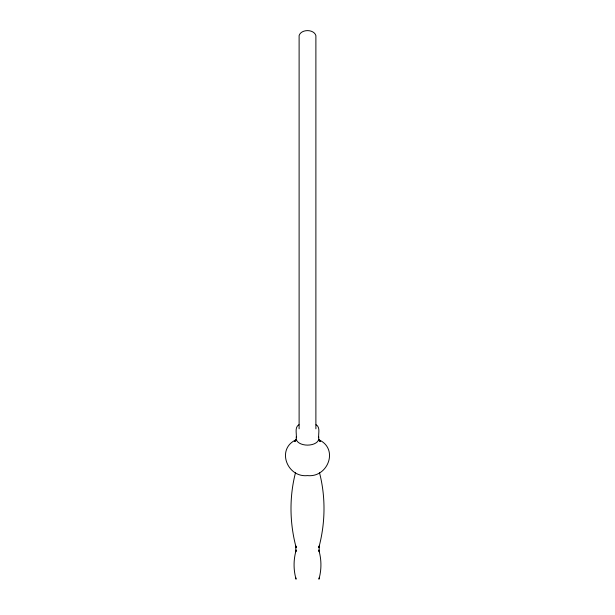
<?xml version="1.0" encoding="UTF-8"?>
<svg xmlns="http://www.w3.org/2000/svg" width="615" height="615" viewBox="0 0 615 615"><rect width="100%" height="100%" fill="white"/><g stroke="black" fill="none" stroke-linecap="round" stroke-linejoin="round"><path stroke-width="0.92" d="M296.192 549.987L295.792 551.74L295.792 545.943L296.192 547.696C289.634 523.311 289.173 497.289 295.469 472.804M319.339 577.416L318.939 579.184C321.584 569.851 321.584 559.865 318.939 550.54M296.061 550.54C293.417 559.865 293.417 569.851 296.061 579.184L295.661 577.416M295.292 440.809L294.816 441.493L296.13 439.663M298.952 424.688C294.37 427.371 296.876 433.537 296.253 437.749M295.1 440.732L294.508 441.178L296.299 439.833M295.807 439.91C276.089 449.165 287.182 477.793 307.5 475.603C327.818 477.793 338.911 449.165 319.193 439.91M316.049 424.688C320.63 427.371 318.124 433.537 318.747 437.749M318.701 439.833L320.492 441.178L319.9 440.732M318.87 439.663L320.184 441.493L319.708 440.809M319.531 472.804C325.827 497.289 325.366 523.311 318.808 547.696L319.208 545.943L319.208 551.74L318.808 549.987M315.887 428.832L315.887 35.593C313.919 28.959 301.081 28.959 299.113 35.593L299.113 428.832M318.401 436.911A11.285 6.519 0 0 1 307.5 445.122A11.285 6.519 0 0 1 296.599 436.911"/></g></svg>
